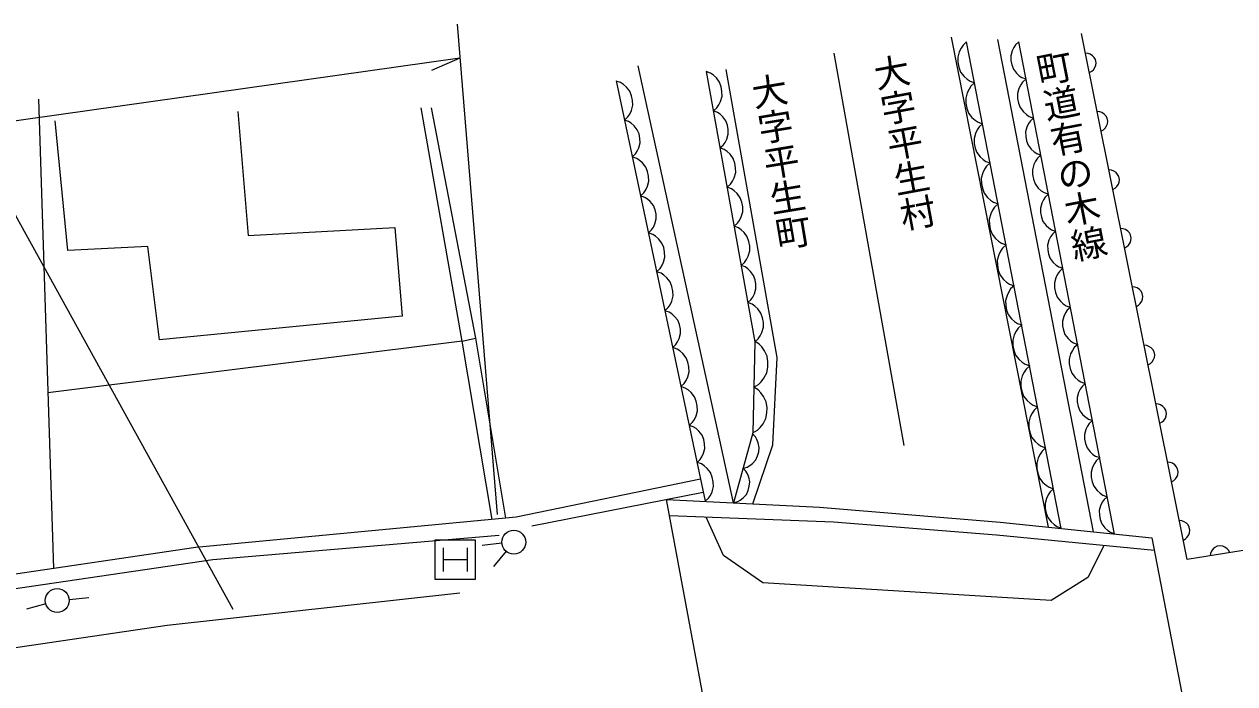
# Model space of a CAD drawing. Units: millimetres, scale not verified. Extents: x 40000 to 680000, y 20000 to 380000.
# Drawn here: x 212660 to 273522, y 305198 to 338368 of the extents above; entities that cross this region are included whole.
import ezdxf
from ezdxf.enums import TextEntityAlignment as Align

# ---------------------------------------------------------------- set-up
doc = ezdxf.new("R2010")
doc.units = ezdxf.units.MM
doc.header["$LTSCALE"] = 1000
for name, color, linetype, lineweight in [('M-BGD', 7, 'Continuous', 25), ('M-BGD-EXST', 7, 'Continuous', 25), ('M-BMK-HTXT', 7, 'Continuous', 13), ('M-STR-HTXT', 7, 'Continuous', 13), ('M-STR-STR1', 1, 'Continuous', 25), ('M-STR-STRC', 7, 'Continuous', 25)]:
    doc.layers.add(name, color=color, linetype=linetype, lineweight=lineweight)
doc.styles.add('@ＭＳ ゴシック', font='')
doc.styles.get('@ＭＳ ゴシック').set_extended_font_data('@MS Gothic')

msp = doc.modelspace()

# ---------------------------------------------------------------- linework, layer by layer
at = {"layer": 'M-BGD'}
for p, q in [((271133, 311443), (265823, 337895)), ((259267, 337716), (264146, 313072)), ((259859, 337314), (259760, 337166)), ((260041, 337478), (259859, 337314)), ((264800, 313004), (260041, 337478)), ((261591, 337597), (266405, 312837)), ((262409, 337196), (262326, 337025)), ((262499, 337330), (262409, 337196)), ((262664, 337478), (262499, 337330)), ((267479, 312726), (262664, 337478)), ((259668, 336977), (259593, 336706)), ((259593, 336706), (259599, 336451)), ((259760, 337166), (259668, 336977)), ((262326, 337025), (262258, 336779)), ((262258, 336779), (262264, 336548)), ((266146, 336900), (266020, 336916)), ((266255, 336861), (266146, 336900)), ((266373, 336783), (266255, 336861)), ((266452, 336696), (266373, 336783)), ((266514, 336587), (266452, 336696)), ((266546, 336430), (266514, 336587)), ((248328, 314300), (243519, 336276)), ((246952, 335989), (249384, 322399)), ((247171, 335900), (246953, 335983)), ((250514, 321602), (247954, 336085)), ((259599, 336451), (259648, 336203)), ((259648, 336203), (259737, 335964)), ((259737, 335964), (259909, 335741)), ((262264, 336548), (262308, 336325)), ((262308, 336325), (262389, 336108)), ((262389, 336108), (262544, 335906)), ((266217, 335935), (266327, 335998)), ((266327, 335998), (266413, 336077)), ((266413, 336077), (266491, 336194)), ((266491, 336194), (266530, 336304)), ((266530, 336304), (266546, 336430)), ((242422, 335513), (246899, 314374)), ((242644, 335429), (242424, 335505)), ((242786, 335337), (242644, 335429)), ((247311, 335803), (247171, 335900)), ((247457, 335667), (247311, 335803)), ((247617, 335452), (247457, 335667)), ((247699, 335223), (247617, 335452)), ((259909, 335741), (260064, 335600)), ((260064, 335600), (260212, 335500)), ((260212, 335500), (260442, 335416)), ((260442, 335416), (260260, 335253)), ((262544, 335906), (262685, 335779)), ((262685, 335779), (262819, 335688)), ((262854, 335457), (262759, 335316)), ((262819, 335688), (263027, 335613)), ((263027, 335613), (262854, 335457)), ((242937, 335205), (242786, 335337)), ((243104, 334995), (242937, 335205)), ((243193, 334768), (243104, 334995)), ((243243, 334534), (243193, 334768)), ((247741, 334986), (247699, 335223)), ((247744, 334743), (247741, 334986)), ((260069, 334916), (259993, 334645)), ((260161, 335105), (260069, 334916)), ((260260, 335253), (260161, 335105)), ((262671, 335136), (262599, 334878)), ((262599, 334878), (262606, 334634)), ((262759, 335316), (262671, 335136)), ((213384, 334594), (214132, 310999)), ((234672, 322427), (232625, 334158)), ((233121, 334158), (235356, 322573)), ((243186, 334031), (243253, 334291)), ((243253, 334291), (243243, 334534)), ((247306, 334014), (247481, 334168)), ((247481, 334168), (247578, 334307)), ((247578, 334307), (247668, 334486)), ((247668, 334486), (247744, 334743)), ((259993, 334645), (260000, 334389)), ((260000, 334389), (260048, 334142)), ((260048, 334142), (260138, 333902)), ((262606, 334634), (262652, 334399)), ((262652, 334399), (262737, 334171)), ((262737, 334171), (262901, 333958)), ((223394, 333970), (223913, 327744)), ((242838, 333548), (243009, 333707)), ((243048, 333476), (242838, 333548)), ((243009, 333707), (243101, 333850)), ((243101, 333850), (243186, 334031)), ((247513, 333936), (247306, 334014)), ((247645, 333843), (247513, 333936)), ((247784, 333714), (247645, 333843)), ((247936, 333510), (247784, 333714)), ((260138, 333902), (260309, 333679)), ((260309, 333679), (260465, 333538)), ((260465, 333538), (260613, 333439)), ((262901, 333958), (263049, 333824)), ((263049, 333824), (263190, 333729)), ((263190, 333729), (263409, 333650)), ((263409, 333650), (263244, 333501)), ((266736, 333961), (266610, 333977)), ((266845, 333922), (266736, 333961)), ((266963, 333844), (266845, 333922)), ((267042, 333757), (266963, 333844)), ((267104, 333648), (267042, 333757)), ((267136, 333491), (267104, 333648)), ((214849, 326981), (214208, 333512)), ((243183, 333388), (243048, 333476)), ((243326, 333263), (243183, 333388)), ((243484, 333064), (243326, 333263)), ((243569, 332849), (243484, 333064)), ((248014, 333292), (247936, 333510)), ((248054, 333067), (248014, 333292)), ((248057, 332836), (248054, 333067)), ((260575, 333058), (260488, 332878)), ((260670, 333199), (260575, 333058)), ((260613, 333439), (260843, 333355)), ((260843, 333355), (260670, 333199)), ((263071, 333197), (263003, 332951)), ((263003, 332951), (263009, 332720)), ((263154, 333368), (263071, 333197)), ((263244, 333501), (263154, 333368)), ((266807, 332996), (266917, 333059)), ((266917, 333059), (267003, 333138)), ((267003, 333138), (267081, 333255)), ((267081, 333255), (267120, 333365)), ((267120, 333365), (267136, 333491)), ((243562, 332148), (243626, 332395)), ((243616, 332626), (243569, 332849)), ((243626, 332395), (243616, 332626)), ((247807, 332290), (247899, 332422)), ((247899, 332422), (247985, 332592)), ((247985, 332592), (248057, 332836)), ((260488, 332878), (260416, 332620)), ((260416, 332620), (260422, 332377)), ((260422, 332377), (260468, 332141)), ((263009, 332720), (263052, 332496)), ((263052, 332496), (263133, 332280)), ((243232, 331690), (243394, 331841)), ((243394, 331841), (243482, 331976)), ((243482, 331976), (243562, 332148)), ((247640, 332144), (247807, 332290)), ((247858, 332061), (247640, 332144)), ((247998, 331964), (247858, 332061)), ((248144, 331828), (247998, 331964)), ((248304, 331613), (248144, 331828)), ((260468, 332141), (260553, 331913)), ((260553, 331913), (260717, 331700)), ((263133, 332280), (263289, 332078)), ((263289, 332078), (263430, 331950)), ((263430, 331950), (263563, 331860)), ((263563, 331860), (263772, 331785)), ((263772, 331785), (263598, 331629)), ((243452, 331614), (243232, 331690)), ((243594, 331521), (243452, 331614)), ((243745, 331389), (243594, 331521)), ((243912, 331180), (243745, 331389)), ((244001, 330953), (243912, 331180)), ((248386, 331384), (248304, 331613)), ((248428, 331147), (248386, 331384)), ((248431, 330904), (248428, 331147)), ((260717, 331700), (260865, 331566)), ((260865, 331566), (261006, 331471)), ((261043, 331228), (260943, 331080)), ((261006, 331471), (261225, 331392)), ((261225, 331392), (261043, 331228)), ((263416, 331308), (263344, 331049)), ((263503, 331488), (263416, 331308)), ((263598, 331629), (263503, 331488)), ((244051, 330718), (244001, 330953)), ((244061, 330475), (244051, 330718)), ((248265, 330468), (248355, 330647)), ((248355, 330647), (248431, 330904)), ((260852, 330891), (260776, 330620)), ((260776, 330620), (260783, 330365)), ((260943, 331080), (260852, 330891)), ((263344, 331049), (263351, 330806)), ((263351, 330806), (263396, 330571)), ((263396, 330571), (263482, 330343)), ((267326, 331022), (267200, 331038)), ((267435, 330983), (267326, 331022)), ((267553, 330904), (267435, 330983)), ((267632, 330818), (267553, 330904)), ((267694, 330708), (267632, 330818)), ((267726, 330552), (267694, 330708)), ((267710, 330426), (267726, 330552)), ((243646, 329733), (243817, 329892)), ((243817, 329892), (243909, 330034)), ((243909, 330034), (243994, 330216)), ((243994, 330216), (244061, 330475)), ((247993, 330175), (248168, 330329)), ((248211, 330092), (247993, 330175)), ((248168, 330329), (248265, 330468)), ((248350, 329995), (248211, 330092)), ((248496, 329859), (248350, 329995)), ((260783, 330365), (260831, 330117)), ((260831, 330117), (260920, 329878)), ((260920, 329878), (261092, 329655)), ((263482, 330343), (263645, 330130)), ((263645, 330130), (263793, 329996)), ((263793, 329996), (263934, 329901)), ((263934, 329901), (264153, 329821)), ((267397, 330057), (267507, 330120)), ((267507, 330120), (267593, 330198)), ((267593, 330198), (267671, 330316)), ((267671, 330316), (267710, 330426)), ((243856, 329661), (243646, 329733)), ((243991, 329573), (243856, 329661)), ((244134, 329448), (243991, 329573)), ((244292, 329248), (244134, 329448)), ((248657, 329644), (248496, 329859)), ((248738, 329415), (248657, 329644)), ((248781, 329179), (248738, 329415)), ((261092, 329655), (261248, 329514)), ((261248, 329514), (261396, 329414)), ((261396, 329414), (261626, 329330)), ((261626, 329330), (261444, 329167)), ((263816, 329368), (263747, 329123)), ((263899, 329539), (263816, 329368)), ((263989, 329673), (263899, 329539)), ((264153, 329821), (263989, 329673)), ((244377, 329033), (244292, 329248)), ((244424, 328810), (244377, 329033)), ((244434, 328579), (244424, 328810)), ((248618, 328499), (248708, 328678)), ((248708, 328678), (248783, 328935)), ((248783, 328935), (248781, 329179)), ((261252, 328830), (261177, 328559)), ((261344, 329019), (261252, 328830)), ((261444, 329167), (261344, 329019)), ((263747, 329123), (263754, 328892)), ((263754, 328892), (263797, 328668)), ((263797, 328668), (263878, 328451)), ((223913, 327744), (231299, 328140)), ((231299, 328140), (231665, 323685)), ((244202, 328025), (244290, 328160)), ((244290, 328160), (244370, 328333)), ((244370, 328333), (244434, 328579)), ((248345, 328207), (248521, 328360)), ((248563, 328124), (248345, 328207)), ((248521, 328360), (248618, 328499)), ((248702, 328027), (248563, 328124)), ((261177, 328559), (261184, 328303)), ((261184, 328303), (261232, 328056)), ((261232, 328056), (261321, 327816)), ((263878, 328451), (264033, 328249)), ((264033, 328249), (264174, 328122)), ((264174, 328122), (264308, 328032)), ((267915, 328083), (267790, 328099)), ((268025, 328044), (267915, 328083)), ((244040, 327874), (244202, 328025)), ((244260, 327798), (244040, 327874)), ((244403, 327706), (244260, 327798)), ((244553, 327574), (244403, 327706)), ((244720, 327364), (244553, 327574)), ((248849, 327890), (248702, 328027)), ((249009, 327675), (248849, 327890)), ((249091, 327446), (249009, 327675)), ((249133, 327210), (249091, 327446)), ((261321, 327816), (261493, 327593)), ((261493, 327593), (261649, 327452)), ((261649, 327452), (261796, 327353)), ((264178, 327503), (264110, 327258)), ((264261, 327674), (264178, 327503)), ((264351, 327808), (264261, 327674)), ((264308, 328032), (264516, 327956)), ((264516, 327956), (264351, 327808)), ((268143, 327965), (268025, 328044)), ((268222, 327879), (268143, 327965)), ((268284, 327769), (268222, 327879)), ((268261, 327377), (268300, 327487)), ((268316, 327613), (268284, 327769)), ((268300, 327487), (268316, 327613)), ((218878, 327194), (214849, 326981)), ((219457, 322494), (218878, 327194)), ((244809, 327138), (244720, 327364)), ((244859, 326903), (244809, 327138)), ((244869, 326660), (244859, 326903)), ((249060, 326709), (249136, 326967)), ((249136, 326967), (249133, 327210)), ((261745, 326958), (261653, 326769)), ((261844, 327105), (261745, 326958)), ((261796, 327353), (262027, 327269)), ((262027, 327269), (261844, 327105)), ((264110, 327258), (264116, 327027)), ((264116, 327027), (264160, 326803)), ((267987, 327118), (268097, 327181)), ((268097, 327181), (268183, 327259)), ((268183, 327259), (268261, 327377)), ((244717, 326219), (244802, 326400)), ((244802, 326400), (244869, 326660)), ((248697, 326238), (248873, 326391)), ((248904, 326159), (248697, 326238)), ((248873, 326391), (248970, 326531)), ((248970, 326531), (249060, 326709)), ((261653, 326769), (261578, 326497)), ((261578, 326497), (261585, 326242)), ((261585, 326242), (261633, 325994)), ((264160, 326803), (264241, 326586)), ((264241, 326586), (264396, 326384)), ((264396, 326384), (264537, 326257)), ((264537, 326257), (264671, 326167)), ((244454, 325918), (244625, 326077)), ((244675, 325842), (244454, 325918)), ((244625, 326077), (244717, 326219)), ((244817, 325749), (244675, 325842)), ((244967, 325618), (244817, 325749)), ((245135, 325408), (244967, 325618)), ((249037, 326067), (248904, 326159)), ((249176, 325937), (249037, 326067)), ((249328, 325733), (249176, 325937)), ((249406, 325515), (249328, 325733)), ((261633, 325994), (261722, 325755)), ((261722, 325755), (261894, 325532)), ((264611, 325795), (264523, 325615)), ((264706, 325935), (264611, 325795)), ((264671, 326167), (264879, 326091)), ((264879, 326091), (264706, 325935)), ((245223, 325181), (245135, 325408)), ((245273, 324946), (245223, 325181)), ((249376, 324815), (249449, 325060)), ((249446, 325291), (249406, 325515)), ((249449, 325060), (249446, 325291)), ((261894, 325532), (262049, 325391)), ((262049, 325391), (262197, 325291)), ((262254, 325052), (262159, 324911)), ((262197, 325291), (262427, 325208)), ((262427, 325208), (262254, 325052)), ((264523, 325615), (264451, 325356)), ((264451, 325356), (264458, 325113)), ((264458, 325113), (264504, 324877)), ((268505, 325144), (268380, 325159)), ((268615, 325105), (268505, 325144)), ((268733, 325026), (268615, 325105)), ((268812, 324940), (268733, 325026)), ((245132, 324262), (245216, 324444)), ((245216, 324444), (245284, 324703)), ((245284, 324703), (245273, 324946)), ((249032, 324368), (249199, 324513)), ((249199, 324513), (249291, 324646)), ((249291, 324646), (249376, 324815)), ((262072, 324731), (262000, 324473)), ((262000, 324473), (262006, 324229)), ((262159, 324911), (262072, 324731)), ((264504, 324877), (264589, 324649)), ((264589, 324649), (264752, 324437)), ((264752, 324437), (264901, 324302)), ((268773, 324320), (268851, 324438)), ((268874, 324830), (268812, 324940)), ((268851, 324438), (268890, 324548)), ((268906, 324673), (268874, 324830)), ((268890, 324548), (268906, 324673)), ((244868, 323961), (245039, 324120)), ((245078, 323889), (244868, 323961)), ((245039, 324120), (245132, 324262)), ((245213, 323801), (245078, 323889)), ((245356, 323676), (245213, 323801)), ((249250, 324285), (249032, 324368)), ((249389, 324188), (249250, 324285)), ((249536, 324051), (249389, 324188)), ((249696, 323836), (249536, 324051)), ((249778, 323607), (249696, 323836)), ((262006, 324229), (262052, 323994)), ((262052, 323994), (262137, 323766)), ((264901, 324302), (265042, 324208)), ((265006, 323846), (264923, 323675)), ((265096, 323980), (265006, 323846)), ((265042, 324208), (265261, 324128)), ((265261, 324128), (265096, 323980)), ((268577, 324179), (268687, 324242)), ((268687, 324242), (268773, 324320)), ((231665, 323685), (219457, 322494)), ((245515, 323476), (245356, 323676)), ((245599, 323261), (245515, 323476)), ((245647, 323038), (245599, 323261)), ((249820, 323371), (249778, 323607)), ((249823, 323128), (249820, 323371)), ((262137, 323766), (262301, 323553)), ((262301, 323553), (262449, 323419)), ((262449, 323419), (262590, 323324)), ((262590, 323324), (262809, 323244)), ((262809, 323244), (262627, 323081)), ((264923, 323675), (264855, 323430)), ((264855, 323430), (264861, 323199)), ((264861, 323199), (264904, 322975)), ((245592, 322561), (245657, 322807)), ((245657, 322807), (245647, 323038)), ((249560, 322552), (249657, 322691)), ((249657, 322691), (249747, 322870)), ((249747, 322870), (249823, 323128)), ((262436, 322744), (262360, 322473)), ((262527, 322933), (262436, 322744)), ((262627, 323081), (262527, 322933)), ((264904, 322975), (264985, 322758)), ((264985, 322758), (265141, 322556)), ((234672, 322427), (213852, 319837)), ((234672, 322427), (235356, 322573)), ((236188, 313463), (234672, 322427)), ((235356, 322573), (236851, 313526)), ((245262, 322102), (245424, 322253)), ((245483, 322026), (245262, 322102)), ((245424, 322253), (245512, 322388)), ((245625, 321934), (245483, 322026)), ((245512, 322388), (245592, 322561)), ((249384, 322399), (249289, 317821)), ((249384, 322399), (249560, 322552)), ((249612, 322277), (249385, 322420)), ((249747, 322136), (249612, 322277)), ((249881, 321950), (249747, 322136)), ((262360, 322473), (262367, 322217)), ((262367, 322217), (262415, 321970)), ((262415, 321970), (262505, 321730)), ((265141, 322556), (265282, 322429)), ((265355, 321966), (265268, 321786)), ((265282, 322429), (265415, 322339)), ((265450, 322107), (265355, 321966)), ((265415, 322339), (265624, 322263)), ((265624, 322263), (265450, 322107)), ((269095, 322205), (268970, 322220)), ((269205, 322166), (269095, 322205)), ((269323, 322087), (269205, 322166)), ((269402, 322001), (269323, 322087)), ((269464, 321891), (269402, 322001)), ((245775, 321802), (245625, 321934)), ((245943, 321592), (245775, 321802)), ((246031, 321366), (245943, 321592)), ((246081, 321131), (246031, 321366)), ((250013, 321671), (249881, 321950)), ((250053, 321394), (250013, 321671)), ((250048, 321118), (250053, 321394)), ((250301, 317207), (250514, 321602)), ((262505, 321730), (262676, 321507)), ((262676, 321507), (262832, 321366)), ((262832, 321366), (262980, 321267)), ((265268, 321786), (265196, 321528)), ((265196, 321528), (265203, 321285)), ((269277, 321303), (269363, 321381)), ((269363, 321381), (269441, 321499)), ((269441, 321499), (269480, 321609)), ((269496, 321734), (269464, 321891)), ((269480, 321609), (269496, 321734)), ((246024, 320628), (246092, 320888)), ((246092, 320888), (246081, 321131)), ((249852, 320570), (249996, 320843)), ((249996, 320843), (250048, 321118)), ((262928, 320872), (262837, 320683)), ((263028, 321019), (262928, 320872)), ((262980, 321267), (263210, 321183)), ((263210, 321183), (263028, 321019)), ((265203, 321285), (265248, 321049)), ((265248, 321049), (265333, 320821)), ((265333, 320821), (265497, 320608)), ((269167, 321240), (269277, 321303)), ((245677, 320146), (245847, 320305)), ((245897, 320070), (245677, 320146)), ((245847, 320305), (245940, 320447)), ((245940, 320447), (246024, 320628)), ((249337, 320121), (249570, 320254)), ((249570, 320254), (249710, 320389)), ((249710, 320389), (249852, 320570)), ((262837, 320683), (262761, 320411)), ((262761, 320411), (262768, 320156)), ((262768, 320156), (262816, 319908)), ((265497, 320608), (265645, 320474)), ((265645, 320474), (265786, 320379)), ((265841, 320152), (265750, 320018)), ((265786, 320379), (266005, 320300)), ((266005, 320300), (265841, 320152)), ((246039, 319977), (245897, 320070)), ((246190, 319846), (246039, 319977)), ((246357, 319636), (246190, 319846)), ((246446, 319409), (246357, 319636)), ((249564, 319978), (249337, 320121)), ((249699, 319837), (249564, 319978)), ((249833, 319650), (249699, 319837)), ((249965, 319371), (249833, 319650)), ((262816, 319908), (262905, 319669)), ((262905, 319669), (263077, 319446)), ((265668, 319847), (265599, 319601)), ((265599, 319601), (265605, 319370)), ((265750, 320018), (265668, 319847)), ((246438, 318672), (246506, 318931)), ((246496, 319174), (246446, 319409)), ((246506, 318931), (246496, 319174)), ((250006, 319094), (249965, 319371)), ((250000, 318818), (250006, 319094)), ((263077, 319446), (263233, 319305)), ((263233, 319305), (263381, 319205)), ((263429, 318958), (263329, 318810)), ((263381, 319205), (263611, 319122)), ((263611, 319122), (263429, 318958)), ((265605, 319370), (265649, 319146)), ((265649, 319146), (265730, 318930)), ((265730, 318930), (265885, 318728)), ((269685, 319266), (269560, 319281)), ((269795, 319227), (269685, 319266)), ((269913, 319148), (269795, 319227)), ((269992, 319062), (269913, 319148)), ((270054, 318952), (269992, 319062)), ((270086, 318795), (270054, 318952)), ((246091, 318189), (246262, 318348)), ((246262, 318348), (246354, 318490)), ((246354, 318490), (246438, 318672)), ((249804, 318270), (249948, 318543)), ((249948, 318543), (250000, 318818)), ((263237, 318621), (263162, 318350)), ((263162, 318350), (263169, 318094)), ((263329, 318810), (263237, 318621)), ((265885, 318728), (266026, 318600)), ((266026, 318600), (266160, 318510)), ((266160, 318510), (266368, 318435)), ((266368, 318435), (266203, 318287)), ((269757, 318301), (269866, 318364)), ((269866, 318364), (269953, 318442)), ((269953, 318442), (270031, 318560)), ((270031, 318560), (270070, 318670)), ((270070, 318670), (270086, 318795)), ((246300, 318117), (246091, 318189)), ((246436, 318029), (246300, 318117)), ((246579, 317904), (246436, 318029)), ((246737, 317705), (246579, 317904)), ((246822, 317489), (246737, 317705)), ((249289, 317821), (248328, 314300)), ((249421, 317621), (249276, 317773)), ((249289, 317821), (249522, 317954)), ((249522, 317954), (249663, 318089)), ((249663, 318089), (249804, 318270)), ((263169, 318094), (263217, 317847)), ((263217, 317847), (263306, 317608)), ((266030, 317982), (265962, 317736)), ((265962, 317736), (265968, 317505)), ((266113, 318153), (266030, 317982)), ((266203, 318287), (266113, 318153)), ((246869, 317266), (246822, 317489)), ((246879, 317035), (246869, 317266)), ((249292, 314250), (250301, 317207)), ((249497, 317489), (249421, 317621)), ((249563, 317321), (249497, 317489)), ((249610, 317085), (249563, 317321)), ((263306, 317608), (263478, 317384)), ((263478, 317384), (263634, 317243)), ((263634, 317243), (263781, 317144)), ((263781, 317144), (264012, 317060)), ((265968, 317505), (266012, 317281)), ((266012, 317281), (266093, 317065)), ((246647, 316481), (246735, 316616)), ((246735, 316616), (246815, 316789)), ((246815, 316789), (246879, 317035)), ((249440, 316460), (249531, 316658)), ((249531, 316658), (249588, 316867)), ((249588, 316867), (249610, 317085)), ((263638, 316560), (263563, 316288)), ((263730, 316749), (263638, 316560)), ((263830, 316896), (263730, 316749)), ((264012, 317060), (263830, 316896)), ((266093, 317065), (266248, 316863)), ((266248, 316863), (266389, 316735)), ((266389, 316735), (266523, 316645)), ((266523, 316645), (266731, 316570)), ((266731, 316570), (266557, 316414)), ((246485, 316330), (246647, 316481)), ((246705, 316254), (246485, 316330)), ((246847, 316162), (246705, 316254)), ((246998, 316030), (246847, 316162)), ((247165, 315820), (246998, 316030)), ((248802, 316037), (249004, 316093)), ((248947, 315885), (248802, 316037)), ((249023, 315752), (248947, 315885)), ((249004, 316093), (249137, 316169)), ((249137, 316169), (249279, 316280)), ((249279, 316280), (249440, 316460)), ((263563, 316288), (263570, 316033)), ((263570, 316033), (263618, 315786)), ((266375, 316093), (266303, 315834)), ((266463, 316273), (266375, 316093)), ((266557, 316414), (266463, 316273)), ((270275, 316327), (270150, 316342)), ((270385, 316287), (270275, 316327)), ((270503, 316209), (270385, 316287)), ((270582, 316123), (270503, 316209)), ((270644, 316013), (270582, 316123)), ((270676, 315856), (270644, 316013)), ((246664, 315481), (237398, 313578)), ((247254, 315594), (247165, 315820)), ((247304, 315359), (247254, 315594)), ((247314, 315116), (247304, 315359)), ((249089, 315585), (249023, 315752)), ((249137, 315348), (249089, 315585)), ((249114, 315130), (249137, 315348)), ((263618, 315786), (263707, 315546)), ((263707, 315546), (263879, 315323)), ((263879, 315323), (264035, 315182)), ((266303, 315834), (266310, 315591)), ((266310, 315591), (266356, 315356)), ((266356, 315356), (266441, 315128)), ((270347, 315362), (270456, 315425)), ((270456, 315425), (270543, 315503)), ((270543, 315503), (270621, 315621)), ((270621, 315621), (270660, 315731)), ((270660, 315731), (270676, 315856)), ((246803, 314825), (238181, 313124)), ((247070, 314533), (247162, 314675)), ((247162, 314675), (247246, 314856)), ((247246, 314856), (247314, 315116)), ((248805, 314543), (248966, 314723)), ((248966, 314723), (249058, 314922)), ((249058, 314922), (249114, 315130)), ((264035, 315182), (264182, 315082)), ((264144, 314702), (264057, 314522)), ((264239, 314843), (264144, 314702)), ((264182, 315082), (264412, 314999)), ((264412, 314999), (264239, 314843)), ((266441, 315128), (266604, 314915)), ((266604, 314915), (266753, 314781)), ((266753, 314781), (266893, 314686)), ((266893, 314686), (267113, 314606)), ((246899, 314374), (247070, 314533)), ((248328, 314300), (248530, 314357)), ((248530, 314357), (248663, 314433)), ((248663, 314433), (248805, 314543)), ((264057, 314522), (263985, 314264)), ((263985, 314264), (263991, 314020)), ((266775, 314154), (266707, 313908)), ((266858, 314325), (266775, 314154)), ((266948, 314458), (266858, 314325)), ((267113, 314606), (266948, 314458)), ((237398, 313578), (221280, 312052)), ((263991, 314020), (264037, 313785)), ((264037, 313785), (264122, 313557)), ((264122, 313557), (264286, 313344)), ((266707, 313908), (266713, 313677)), ((266713, 313677), (266756, 313453)), ((266756, 313453), (266837, 313237)), ((284307, 313589), (271133, 311443)), ((264286, 313344), (264434, 313210)), ((264434, 313210), (264575, 313115)), ((264575, 313115), (264794, 313036)), ((266837, 313237), (266993, 313035)), ((266993, 313035), (267134, 312907)), ((267134, 312907), (267267, 312817)), ((270865, 313388), (270740, 313403)), ((270975, 313348), (270865, 313388)), ((271093, 313270), (270975, 313348)), ((271171, 313184), (271093, 313270)), ((271234, 313074), (271171, 313184)), ((271266, 312917), (271234, 313074)), ((271250, 312792), (271266, 312917)), ((222143, 311453), (236539, 312672)), ((236675, 312262), (235681, 312159)), ((267267, 312817), (267475, 312741)), ((270937, 312423), (271046, 312485)), ((271046, 312485), (271133, 312564)), ((271133, 312564), (271211, 312682)), ((271211, 312682), (271250, 312792)), ((221280, 312052), (68166, 289500)), ((236889, 311861), (236251, 311091)), ((272307, 311756), (272286, 311631)), ((272350, 311864), (272307, 311756)), ((272432, 311979), (272350, 311864)), ((272521, 312054), (272432, 311979)), ((272633, 312113), (272521, 312054)), ((272791, 312139), (272633, 312113)), ((272916, 312119), (272791, 312139)), ((273025, 312076), (272916, 312119)), ((273139, 311993), (273025, 312076)), ((273215, 311904), (273139, 311993)), ((273273, 311792), (273215, 311904)), ((68223, 288834), (222143, 311453)), ((213743, 309220), (212781, 308946)), ((214917, 309440), (215913, 309530))]:
    msp.add_line(p, q, dxfattribs=at)
for centre in [(237272, 312323), (214320, 309385)]:
    msp.add_circle(centre, 600, dxfattribs=at)
at = {"layer": 'M-BGD-EXST'}
for p, q in [((233328, 310442), (233328, 312442)), ((233328, 312442), (235328, 312442)), ((235328, 312442), (235328, 310442)), ((233728, 312042), (233728, 310842)), ((234928, 312042), (234928, 310842)), ((233728, 311442), (234928, 311442)), ((235328, 310442), (233328, 310442))]:
    msp.add_line(p, q, dxfattribs=at)
at = {"layer": 'M-BMK-HTXT'}
msp.add_line((253362, 336910), (256879, 317179), dxfattribs=at)
at = {"layer": 'M-STR-HTXT'}
for p, q in [((234423, 338368), (236434, 313705)), ((234562, 336659), (66151, 312862)), ((234562, 336659), (233136, 336033))]:
    msp.add_line(p, q, dxfattribs=at)
at = {"layer": 'M-STR-STR1'}
for p, q in [((248630, 294737), (244951, 314474)), ((244951, 314474), (252642, 314077)), ((252642, 314077), (261731, 313324)), ((253343, 313324), (245105, 313645)), ((261547, 312665), (253343, 313324)), ((261731, 313324), (269360, 312530)), ((269482, 311897), (261547, 312665)), ((269360, 312530), (273154, 292815))]:
    msp.add_line(p, q, dxfattribs=at)
at = {"layer": 'M-STR-STRC'}
for p, q in [((207782, 336769), (223150, 308944)), ((247815, 311643), (246940, 313574)), ((249798, 310270), (247815, 311643)), ((266932, 312144), (266126, 310537)), ((266126, 310537), (264295, 309392)), ((264295, 309392), (249798, 310270)), ((219854, 308148), (234568, 309776)), ((151318, 298024), (219854, 308148))]:
    msp.add_line(p, q, dxfattribs=at)

# ---------------------------------------------------------------- texts
at = {"layer": 'M-BMK-HTXT', "style": '@ＭＳ ゴシック'}
for s, rotation, p in [('大字平生村', 280.5, (255053, 336659)), ('町道有の木線', 281.1, (263222, 336853)), ('大字平生町', 279.5, (248921, 335728))]:
    msp.add_text(s, height=1320, rotation=rotation, dxfattribs=at).set_placement(p, align=Align.BOTTOM_LEFT)

doc.saveas('drawing.dxf')
